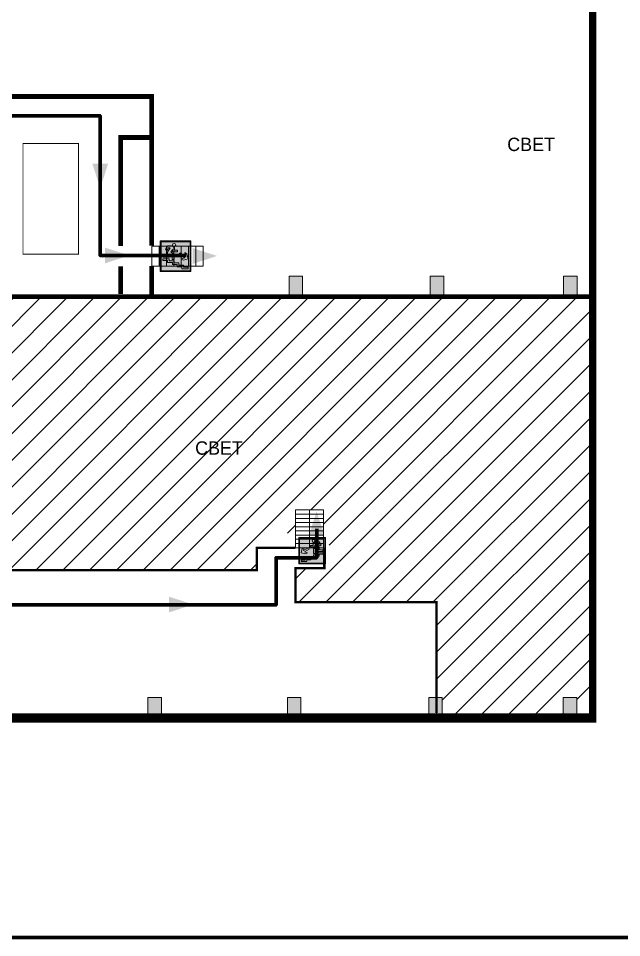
# Model space of a CAD drawing. Header units: millimetres. Extents: x 13114 to 67229, y 22859 to 38520.
# Drawn here: x 22090.7 to 22272.5, y 30107.4 to 30384.5 of the extents above; entities that cross this region are included whole.
import ezdxf

# ---------------------------------------------------------------- set-up
doc = ezdxf.new("R2010")
doc.units = ezdxf.units.MM
doc.layers.add('План_Штампы', color=7, linetype='Continuous')
doc.styles.add('обычный', font='arial.ttf')

# ---------------------------------------------------------------- blocks, each defined once
blk = doc.blocks.new('вниз')
at = {"lineweight": 0, "true_color": 0xffffff}
h = blk.add_hatch(color=7, dxfattribs=at)
h.dxf.hatch_style = 1
h.paths.add_polyline_path([(40994.51, -4472.22), (40986.51, -4472.22), (40986.51, -4480.22), (40994.51, -4480.22)])
h.paths.add_polyline_path([(40994.31, -4472.42), (40994.31, -4480.01), (40986.71, -4480.01), (40986.71, -4472.42)], flags=16)
h.paths.add_polyline_path([(40988.43, -4473.53), (40989.43, -4473.53), (40990.19, -4473.96), (40990.19, -4474.6), (40991, -4474.6), (40991, -4475.06), (40989.73, -4475.06), (40989.73, -4474.46), (40989.3, -4475.18), (40990.17, -4475.7), (40990.17, -4477.11), (40989.63, -4477.11), (40989.63, -4476.01), (40988.94, -4475.59), (40988.94, -4476.46), (40988.94, -4476.46), (40987.47, -4476.46), (40987.26, -4476.46), (40987.26, -4475.92), (40988.4, -4475.92), (40988.4, -4475.2), (40989.1, -4473.99), (40988.66, -4473.99), (40988.24, -4474.7), (40987.86, -4474.47), (40988.41, -4473.56)], flags=0)
h.paths.add_polyline_path([(40990.55, -4473.29, -1), (40989.69, -4473.29, -1)], flags=0)
h.paths.add_polyline_path([(40988.85, -4476.89), (40988.85, -4477.43), (40990.1, -4477.43), (40990.1, -4477.99), (40991.34, -4477.99), (40991.34, -4478.54), (40992.59, -4478.54), (40992.59, -4479.09), (40993.83, -4479.09), (40993.83, -4479.52), (40992.17, -4479.52), (40992.17, -4478.97), (40990.91, -4478.97), (40990.91, -4478.41), (40989.68, -4478.41), (40989.68, -4477.86), (40988.43, -4477.86), (40988.43, -4477.31), (40987.6, -4477.31), (40987.18, -4477.31), (40987.18, -4476.89)], flags=0)
h.paths.add_polyline_path([(40991.61, -4475.33), (40993.12, -4476.2), (40992.9, -4475.27), (40993.48, -4475.6), (40993.83, -4476.88), (40992.56, -4477.22), (40991.97, -4476.88), (40992.9, -4476.61), (40991.38, -4475.74), (40991.58, -4475.39)], flags=0)
h.paths.add_polyline_path([(40990.19, -4473.96), (40989.43, -4473.53), (40988.43, -4473.53), (40988.41, -4473.56), (40987.86, -4474.47), (40988.24, -4474.7), (40988.66, -4473.99), (40989.1, -4473.99), (40988.4, -4475.2), (40988.4, -4475.92), (40987.26, -4475.92), (40987.26, -4476.46), (40987.47, -4476.46), (40988.94, -4476.46), (40988.94, -4476.27), (40988.94, -4475.59), (40989.63, -4476.01), (40989.63, -4477.11), (40990.17, -4477.11), (40990.17, -4475.7), (40989.3, -4475.18), (40989.73, -4474.46), (40989.73, -4475.06), (40991, -4475.06), (40991, -4474.6), (40990.19, -4474.6)], flags=0)
h.paths.add_polyline_path([(40990.55, -4473.29, 1), (40989.69, -4473.29, 1)], flags=0)
h.paths.add_polyline_path([(40991.61, -4475.33), (40991.58, -4475.39), (40991.38, -4475.74), (40992.9, -4476.61), (40991.97, -4476.88), (40992.56, -4477.22), (40993.83, -4476.88), (40993.48, -4475.6), (40992.9, -4475.27), (40993.12, -4476.2)], flags=0)
h.paths.add_polyline_path([(40990.1, -4477.43), (40988.85, -4477.43), (40988.85, -4476.89), (40987.18, -4476.89), (40987.18, -4477.31), (40987.6, -4477.31), (40988.43, -4477.31), (40988.43, -4477.86), (40989.68, -4477.86), (40989.68, -4478.41), (40990.91, -4478.41), (40990.91, -4478.97), (40992.17, -4478.97), (40992.17, -4479.52), (40993.83, -4479.52), (40993.83, -4479.09), (40992.59, -4479.09), (40992.59, -4478.54), (40991.34, -4478.54), (40991.34, -4477.99), (40990.1, -4477.99)], flags=0)
at = {"lineweight": 0}
h = blk.add_hatch(color=126, dxfattribs=at)
h.dxf.hatch_style = 1
h.paths.add_polyline_path([(40994.31, -4472.42), (40986.71, -4472.42), (40986.71, -4480.01), (40994.31, -4480.01)])
h.paths.add_polyline_path([(40988.43, -4473.53), (40989.43, -4473.53), (40990.19, -4473.96), (40990.19, -4474.6), (40991, -4474.6), (40991, -4475.06), (40989.73, -4475.06), (40989.73, -4474.46), (40989.3, -4475.18), (40990.17, -4475.7), (40990.17, -4477.11), (40989.63, -4477.11), (40989.63, -4476.01), (40988.94, -4475.59), (40988.94, -4476.46), (40988.94, -4476.46), (40987.47, -4476.46), (40987.26, -4476.46), (40987.26, -4475.92), (40988.4, -4475.92), (40988.4, -4475.2), (40989.1, -4473.99), (40988.66, -4473.99), (40988.24, -4474.7), (40987.86, -4474.47), (40988.41, -4473.56)], flags=16)
h.paths.add_polyline_path([(40990.55, -4473.29, -1), (40989.69, -4473.29, -1)], flags=16)
h.paths.add_polyline_path([(40988.85, -4476.89), (40988.85, -4477.43), (40990.1, -4477.43), (40990.1, -4477.99), (40991.34, -4477.99), (40991.34, -4478.54), (40992.59, -4478.54), (40992.59, -4479.09), (40993.83, -4479.09), (40993.83, -4479.52), (40992.17, -4479.52), (40992.17, -4478.97), (40990.91, -4478.97), (40990.91, -4478.41), (40989.68, -4478.41), (40989.68, -4477.86), (40988.43, -4477.86), (40988.43, -4477.31), (40987.6, -4477.31), (40987.18, -4477.31), (40987.18, -4476.89)], flags=16)
h.paths.add_polyline_path([(40991.61, -4475.33), (40993.12, -4476.2), (40992.9, -4475.27), (40993.48, -4475.6), (40993.83, -4476.88), (40992.56, -4477.22), (40991.97, -4476.88), (40992.9, -4476.61), (40991.38, -4475.74), (40991.58, -4475.39)], flags=16)
at = {"lineweight": 0, "true_color": 0xffffff}
h = blk.add_hatch(color=7, dxfattribs=at)
h.dxf.hatch_style = 1
h.paths.add_polyline_path([(40989.73, -4474.46), (40989.73, -4475.06), (40991, -4475.06), (40991, -4474.6), (40990.19, -4474.6), (40990.19, -4473.96), (40989.43, -4473.53), (40988.43, -4473.53), (40988.41, -4473.56), (40987.86, -4474.47), (40988.24, -4474.7), (40988.66, -4473.99), (40989.1, -4473.99), (40988.4, -4475.2), (40988.4, -4475.92), (40987.26, -4475.92), (40987.26, -4476.46), (40987.47, -4476.46), (40988.94, -4476.46), (40988.94, -4475.59), (40989.63, -4476.01), (40989.63, -4477.11), (40990.17, -4477.11), (40990.17, -4475.7), (40989.3, -4475.18)])
h.paths.add_polyline_path([(40989.69, -4473.29, 1), (40990.55, -4473.29, 1)])
h.paths.add_polyline_path([(40991.61, -4475.33), (40991.58, -4475.39), (40991.38, -4475.74), (40992.9, -4476.61), (40991.97, -4476.88), (40992.56, -4477.22), (40993.83, -4476.88), (40993.48, -4475.6), (40992.9, -4475.27), (40993.12, -4476.2)])
h.paths.add_polyline_path([(40990.1, -4477.43), (40988.85, -4477.43), (40988.85, -4476.89), (40987.18, -4476.89), (40987.18, -4477.31), (40987.6, -4477.31), (40988.43, -4477.31), (40988.43, -4477.86), (40989.68, -4477.86), (40989.68, -4478.41), (40990.91, -4478.41), (40990.91, -4478.97), (40992.17, -4478.97), (40992.17, -4479.52), (40993.83, -4479.52), (40993.83, -4479.09), (40992.59, -4479.09), (40992.59, -4478.54), (40991.34, -4478.54), (40991.34, -4477.99), (40990.1, -4477.99)])
at = {"color": 126, "lineweight": 0}
for points in [[(40986.51, -4472.22), (40994.51, -4472.22), (40994.51, -4480.22), (40986.51, -4480.22)], [(40986.71, -4472.42), (40994.31, -4472.42), (40994.31, -4480.01), (40986.71, -4480.01)]]:
    blk.add_lwpolyline(points, close=True, dxfattribs=at)
for points in [[(40987.47, -4476.46), (40987.26, -4476.46), (40987.26, -4475.92), (40988.4, -4475.92), (40988.4, -4475.2), (40989.1, -4473.99), (40988.66, -4473.99), (40988.24, -4474.7), (40987.86, -4474.47), (40988.41, -4473.56), (40988.43, -4473.53), (40989.43, -4473.53), (40990.19, -4473.96), (40990.19, -4474.6), (40991, -4474.6), (40991, -4475.06), (40989.73, -4475.06), (40989.73, -4474.46), (40989.3, -4475.18), (40990.17, -4475.7), (40990.17, -4477.11), (40989.63, -4477.11), (40989.63, -4476.01), (40988.94, -4475.59), (40988.94, -4476.46)], [(40987.6, -4477.31), (40987.18, -4477.31), (40987.18, -4476.89), (40988.85, -4476.89), (40988.85, -4477.43), (40990.1, -4477.43), (40990.1, -4477.99), (40991.34, -4477.99), (40991.34, -4478.54), (40992.59, -4478.54), (40992.59, -4479.09), (40993.83, -4479.09), (40993.83, -4479.52), (40992.17, -4479.52), (40992.17, -4478.97), (40990.91, -4478.97), (40990.91, -4478.41), (40989.68, -4478.41), (40989.68, -4477.86), (40988.43, -4477.86), (40988.43, -4477.31), (40987.6, -4477.31)], [(40987.47, -4476.46), (40988.94, -4476.46), (40988.94, -4476.27)], [(40991.58, -4475.39), (40991.38, -4475.74), (40992.9, -4476.61), (40991.97, -4476.88), (40992.56, -4477.22), (40993.83, -4476.88), (40993.48, -4475.6), (40992.9, -4475.27), (40993.12, -4476.2), (40991.61, -4475.33), (40991.58, -4475.39)]]:
    blk.add_lwpolyline(points, dxfattribs=at)
blk.add_circle((40990.12, -4473.29), 0.432, dxfattribs=at)
blk = doc.blocks.new('вниз 3')
at = {"lineweight": 0, "true_color": 0xffffff}
h = blk.add_hatch(color=7, dxfattribs=at)
h.dxf.hatch_style = 1
h.paths.add_polyline_path([(40997.5, -4475.69), (40997.25, -4475.28), (40995.76, -4476.15), (40995.97, -4475.23), (40995.39, -4475.56), (40995.05, -4476.83), (40996.33, -4477.17), (40996.91, -4476.83), (40996, -4476.55)], flags=0)
h.paths.add_polyline_path([(40999.81, -4473.95), (41000.22, -4473.95), (41000.64, -4474.67), (41001.03, -4474.43), (41000.46, -4473.49), (41000.42, -4473.49), (40999.43, -4473.49), (40998.68, -4473.92), (40998.68, -4474.57), (40997.88, -4474.57), (40997.88, -4475), (40999.14, -4475), (40999.14, -4474.43), (40999.14, -4474.38), (40999.59, -4475.15), (40998.72, -4475.67), (40998.72, -4477.06), (40999.24, -4477.06), (40999.24, -4475.96), (40999.95, -4475.56), (40999.95, -4476.43), (41001.61, -4476.43), (41001.61, -4475.88), (41000.47, -4475.88), (41000.47, -4475.12)], flags=0)
h.paths.add_polyline_path([(40999.2, -4473.24, 1), (40998.35, -4473.24, 1)], flags=0)
h.paths.add_polyline_path([(41000.46, -4477.26), (41001.69, -4477.26), (41001.69, -4476.84), (41000.03, -4476.84), (41000.03, -4477.39), (40998.78, -4477.39), (40998.78, -4477.95), (40997.53, -4477.95), (40997.53, -4478.5), (40996.29, -4478.5), (40996.29, -4479.06), (40995.05, -4479.06), (40995.05, -4479.48), (40995.29, -4479.48), (40996.72, -4479.48), (40996.72, -4478.92), (40997.97, -4478.92), (40997.97, -4478.36), (40999.2, -4478.36), (40999.2, -4477.81), (41000.46, -4477.81)], flags=0)
h.paths.add_polyline_path([(41002.37, -4472.17), (40994.37, -4472.17), (40994.37, -4480.17), (41002.37, -4480.17)])
h.paths.add_polyline_path([(41002.16, -4479.96), (40994.57, -4479.96), (40994.57, -4472.37), (41002.16, -4472.37)], flags=16)
h.paths.add_polyline_path([(41001.61, -4475.88), (41001.61, -4476.43), (40999.95, -4476.43), (40999.95, -4475.56), (40999.24, -4475.96), (40999.24, -4477.06), (40998.72, -4477.06), (40998.72, -4475.67), (40999.59, -4475.15), (40999.14, -4474.38), (40999.14, -4474.43), (40999.14, -4475), (40997.88, -4475), (40997.88, -4474.57), (40998.68, -4474.57), (40998.68, -4473.92), (40999.43, -4473.49), (41000.42, -4473.49), (41000.46, -4473.49), (41001.03, -4474.43), (41000.64, -4474.67), (41000.22, -4473.95), (40999.81, -4473.95), (41000.47, -4475.12), (41000.47, -4475.88)], flags=0)
h.paths.add_polyline_path([(41001.69, -4476.84), (41001.69, -4477.26), (41000.46, -4477.26), (41000.46, -4477.81), (40999.2, -4477.81), (40999.2, -4478.36), (40997.97, -4478.36), (40997.97, -4478.92), (40996.72, -4478.92), (40996.72, -4479.48), (40995.05, -4479.48), (40995.05, -4479.06), (40996.29, -4479.06), (40996.29, -4478.5), (40997.53, -4478.5), (40997.53, -4477.95), (40998.78, -4477.95), (40998.78, -4477.39), (41000.03, -4477.39), (41000.03, -4476.84)], flags=0)
h.paths.add_polyline_path([(40998.35, -4473.24, -1), (40999.2, -4473.24, -1)], flags=0)
h.paths.add_polyline_path([(40997.5, -4475.69), (40996, -4476.55), (40996.91, -4476.83), (40996.33, -4477.17), (40995.05, -4476.83), (40995.39, -4475.56), (40995.97, -4475.23), (40995.76, -4476.15), (40997.25, -4475.28)], flags=0)
at = {"lineweight": 0}
h = blk.add_hatch(color=126, dxfattribs=at)
h.dxf.hatch_style = 1
h.paths.add_polyline_path([(41002.16, -4472.37), (40994.57, -4472.37), (40994.57, -4479.96), (41002.16, -4479.96)])
h.paths.add_polyline_path([(40995.97, -4475.23), (40995.76, -4476.15), (40997.25, -4475.28), (40997.5, -4475.69), (40996, -4476.55), (40996.91, -4476.83), (40996.33, -4477.17), (40995.05, -4476.83), (40995.39, -4475.56)], flags=16)
h.paths.add_polyline_path([(40997.88, -4474.57), (40998.68, -4474.57), (40998.68, -4473.92), (40999.43, -4473.49), (41000.42, -4473.49), (41000.46, -4473.49), (41001.03, -4474.43), (41000.64, -4474.67), (41000.22, -4473.95), (40999.81, -4473.95), (41000.47, -4475.12), (41000.47, -4475.88), (41001.61, -4475.88), (41001.61, -4476.43), (40999.95, -4476.43), (40999.95, -4475.56), (40999.24, -4475.96), (40999.24, -4477.06), (40998.72, -4477.06), (40998.72, -4475.67), (40999.59, -4475.15), (40999.14, -4474.38), (40999.14, -4474.43), (40999.14, -4475), (40997.88, -4475)], flags=16)
h.paths.add_polyline_path([(40998.35, -4473.24, -1), (40999.2, -4473.24, -1)], flags=16)
h.paths.add_polyline_path([(40997.53, -4477.95), (40998.78, -4477.95), (40998.78, -4477.39), (41000.03, -4477.39), (41000.03, -4476.84), (41001.69, -4476.84), (41001.69, -4477.26), (41000.46, -4477.26), (41000.46, -4477.81), (40999.2, -4477.81), (40999.2, -4478.36), (40997.97, -4478.36), (40997.97, -4478.92), (40996.72, -4478.92), (40996.72, -4479.48), (40995.05, -4479.48), (40995.05, -4479.06), (40996.29, -4479.06), (40996.29, -4478.5), (40997.53, -4478.5)], flags=16)
at = {"lineweight": 0, "true_color": 0xffffff}
h = blk.add_hatch(color=7, dxfattribs=at)
h.dxf.hatch_style = 1
h.paths.add_polyline_path([(40999.2, -4473.24, 1), (40998.35, -4473.24, 1)])
h.paths.add_polyline_path([(40999.81, -4473.95), (41000.22, -4473.95), (41000.64, -4474.67), (41001.03, -4474.43), (41000.46, -4473.49), (41000.42, -4473.49), (40999.43, -4473.49), (40998.68, -4473.92), (40998.68, -4474.57), (40997.88, -4474.57), (40997.88, -4475), (40999.14, -4475), (40999.14, -4474.43), (40999.14, -4474.38), (40999.59, -4475.15), (40998.72, -4475.67), (40998.72, -4477.06), (40999.24, -4477.06), (40999.24, -4475.96), (40999.95, -4475.56), (40999.95, -4476.43), (41001.61, -4476.43), (41001.61, -4475.88), (41000.47, -4475.88), (41000.47, -4475.12)])
h.paths.add_polyline_path([(40999.2, -4477.81), (41000.46, -4477.81), (41000.46, -4477.26), (41001.69, -4477.26), (41001.69, -4476.84), (41000.03, -4476.84), (41000.03, -4477.39), (40998.78, -4477.39), (40998.78, -4477.95), (40997.53, -4477.95), (40997.53, -4478.5), (40996.29, -4478.5), (40996.29, -4479.06), (40995.05, -4479.06), (40995.05, -4479.48), (40995.29, -4479.48), (40996.72, -4479.48), (40996.72, -4478.92), (40997.97, -4478.92), (40997.97, -4478.36), (40999.2, -4478.36)])
h.paths.add_polyline_path([(40997.5, -4475.69), (40997.25, -4475.28), (40995.76, -4476.15), (40995.97, -4475.23), (40995.39, -4475.56), (40995.05, -4476.83), (40996.33, -4477.17), (40996.91, -4476.83), (40996, -4476.55)])
at = {"color": 126, "lineweight": 0}
for points in [[(40994.37, -4472.17), (41002.37, -4472.17), (41002.37, -4480.17), (40994.37, -4480.17)], [(40994.57, -4472.37), (41002.16, -4472.37), (41002.16, -4479.96), (40994.57, -4479.96)]]:
    blk.add_lwpolyline(points, close=True, dxfattribs=at)
for points in [[(40995.05, -4476.83), (40995.39, -4475.56), (40995.97, -4475.23), (40995.76, -4476.15), (40997.25, -4475.28), (40997.5, -4475.69), (40996, -4476.55), (40996.91, -4476.83), (40996.33, -4477.17), (40995.05, -4476.83)], [(40999.14, -4474.43), (40999.14, -4475), (40997.88, -4475), (40997.88, -4474.57), (40998.68, -4474.57), (40998.68, -4473.92), (40999.43, -4473.49), (41000.42, -4473.49), (41000.46, -4473.49), (41001.03, -4474.43), (41000.64, -4474.67), (41000.22, -4473.95), (40999.81, -4473.95), (41000.47, -4475.12), (41000.47, -4475.88), (41001.61, -4475.88), (41001.61, -4476.43), (40999.95, -4476.43), (40999.95, -4475.56), (40999.24, -4475.96), (40999.24, -4477.06), (40998.72, -4477.06), (40998.72, -4475.67), (40999.59, -4475.15), (40999.14, -4474.38), (40999.14, -4474.43)], [(40995.29, -4479.48), (40995.05, -4479.48), (40995.05, -4479.06), (40996.29, -4479.06), (40996.29, -4478.5), (40997.53, -4478.5), (40997.53, -4477.95), (40998.78, -4477.95), (40998.78, -4477.39), (41000.03, -4477.39), (41000.03, -4476.84), (41001.69, -4476.84), (41001.69, -4477.26), (41000.46, -4477.26), (41000.46, -4477.81), (40999.2, -4477.81), (40999.2, -4478.36), (40997.97, -4478.36), (40997.97, -4478.92), (40996.72, -4478.92), (40996.72, -4479.48), (40995.05, -4479.48)]]:
    blk.add_lwpolyline(points, dxfattribs=at)
blk.add_circle((40998.77, -4473.24), 0.426, dxfattribs=at)

msp = doc.modelspace()

# ---------------------------------------------------------------- hatches: boundary and pattern name
at = {"lineweight": 0}
h = msp.add_hatch(color=256, dxfattribs=at)
h.dxf.hatch_style = 1
h.paths.add_polyline_path([(22172.29, 30306.78), (22172.29, 30300.63), (22176.35, 30300.63), (22176.35, 30306.78)])
h = msp.add_hatch(color=256, dxfattribs=at)
h.dxf.hatch_style = 1
h.paths.add_polyline_path([(22214.84, 30306.78), (22214.84, 30300.63), (22218.9, 30300.63), (22218.9, 30306.78)])
h = msp.add_hatch(color=256, dxfattribs=at)
h.dxf.hatch_style = 1
h.paths.add_polyline_path([(22255.04, 30306.78), (22255.04, 30300.63), (22259.1, 30300.63), (22259.1, 30306.78)])
h = msp.add_hatch(dxfattribs=at)
h.set_pattern_fill('ANSI31', color=256, scale=1.8)
h.set_pattern_definition([(45, (-15332.626, 14748.9655), (-4.04111525, 4.04111525), [])])
h.paths.add_polyline_path([(21956.47, 30300.63), (21956.47, 30218.15), (22162.56, 30218.15), (22162.56, 30224.92), (22164.55, 30224.92, -0.046798), (22164.47, 30225.76, -1), (22173.53, 30225.76, -0.046798), (22173.45, 30224.92), (22174.22, 30224.92), (22174.22, 30236.33), (22182.63, 30236.33), (22182.63, 30228.09), (22184.4, 30228.09), (22184.4, 30218.88), (22182.91, 30218.88), (22182.91, 30218.76), (22174.22, 30218.76), (22174.22, 30208.53), (22216.71, 30208.53), (22216.71, 30179.72), (22218.48, 30179.72), (22218.48, 30173.58), (22254.95, 30173.58), (22254.95, 30179.72), (22259.01, 30179.72), (22259.01, 30173.58), (22263.83, 30173.58), (22263.83, 30300.63), (22130.88, 30300.63)])
h.paths.add_polyline_path([(22058.66, 30251.59), (22075.45, 30251.59), (22075.45, 30260.97), (22058.66, 30260.97)], flags=24)
h = msp.add_hatch(color=256, dxfattribs=at)
h.dxf.hatch_style = 1
h.paths.add_polyline_path([(22129.72, 30179.72), (22129.72, 30173.58), (22133.78, 30173.58), (22133.78, 30179.72)])
h = msp.add_hatch(color=256, dxfattribs=at)
h.dxf.hatch_style = 1
h.paths.add_polyline_path([(22171.81, 30179.72), (22171.81, 30173.58), (22175.87, 30173.58), (22175.87, 30179.72)])
h = msp.add_hatch(color=256, dxfattribs=at)
h.dxf.hatch_style = 1
h.paths.add_polyline_path([(22214.42, 30179.72), (22214.42, 30173.58), (22218.48, 30173.58), (22218.48, 30179.72)])
h = msp.add_hatch(color=256, dxfattribs=at)
h.dxf.hatch_style = 1
h.paths.add_polyline_path([(22254.95, 30179.72), (22254.95, 30173.58), (22259.01, 30173.58), (22259.01, 30179.72)])

# ---------------------------------------------------------------- linework, layer by layer
at = {"color": 1, "lineweight": 100}
msp.add_lwpolyline([(21883.53, 30502.37), (22483.53, 30502.37), (22483.53, 30107.37), (21883.53, 30107.37)], close=True, dxfattribs=at)
at = {"lineweight": 0}
for points, const_width in [([(22264.9, 30173.58), (21956.47, 30173.58), (21956.47, 30392.28), (22264.95, 30392.3)], 2.88), ([(22000.32, 30379.24), (22000.32, 30392.28), (21956.47, 30392.28), (21956.47, 30300.63), (22130.88, 30300.63), (22130.88, 30309.83)], 1.44), ([(22263.83, 30392.28), (22263.83, 30173.58)], 2.16), ([(22130.88, 30315.99), (22130.88, 30360.97), (22000.32, 30360.97), (22000.32, 30373.22)], 1.44), ([(22121.49, 30315.86), (22121.49, 30348.62), (22130.83, 30348.62)], 1.44), ([(22121.49, 30301.43), (22121.49, 30309.75)], 1.44), ([(22130.88, 30300.63), (22263.83, 30300.63)], 1.44), ([(21956.47, 30218.15), (22162.56, 30218.15), (22162.56, 30224.92), (22174.22, 30224.92)], 0.72), ([(22182.91, 30224.92), (22182.91, 30218.76), (22174.22, 30218.76), (22174.22, 30208.53), (22216.71, 30208.53), (22216.71, 30175.14)], 0.72)]:
    msp.add_lwpolyline(points, dxfattribs=dict(at, const_width=const_width))
at = {"color": 126, "lineweight": 100, "true_color": 0x008754}
for points in [[(21989.2, 30355.17), (22115.31, 30355.17), (22115.31, 30313.08), (22141.28, 30313.08)], [(21995.92, 30207.7), (22168.36, 30207.7), (22168.36, 30221.91), (22180.64, 30221.91), (22180.64, 30230.62)]]:
    msp.add_lwpolyline(points, dxfattribs=at)
at = {"lineweight": 0, "const_width": 0.288}
msp.add_lwpolyline([(22092.07, 30346.81), (22108.76, 30346.81), (22108.76, 30313.47), (22092.07, 30313.47)], close=True, dxfattribs=at)
at = {"lineweight": 0}
for points in [[(22130.88, 30315.85), (22133.09, 30315.85), (22133.09, 30309.83), (22130.88, 30309.83)], [(22133.09, 30315.85), (22135.3, 30315.85), (22135.3, 30309.83), (22133.09, 30309.83)], [(22135.3, 30315.85), (22137.52, 30315.85), (22137.52, 30309.83), (22135.3, 30309.83)], [(22137.52, 30315.85), (22139.73, 30315.85), (22139.73, 30309.83), (22137.52, 30309.83)], [(22139.73, 30315.85), (22141.94, 30315.85), (22141.94, 30309.83), (22139.73, 30309.83)], [(22141.94, 30315.85), (22144.16, 30315.85), (22144.16, 30309.83), (22141.94, 30309.83)], [(22144.16, 30315.85), (22146.37, 30315.85), (22146.37, 30309.83), (22144.16, 30309.83)], [(22172.29, 30300.63), (22176.35, 30300.63), (22176.35, 30306.78), (22172.29, 30306.78)], [(22214.84, 30300.63), (22218.9, 30300.63), (22218.9, 30306.78), (22214.84, 30306.78)], [(22255.04, 30300.63), (22259.1, 30300.63), (22259.1, 30306.78), (22255.04, 30306.78)], [(22174.22, 30235.06), (22178.43, 30235.06), (22178.43, 30236.33), (22174.22, 30236.33)], [(22178.43, 30235.06), (22182.63, 30235.06), (22182.63, 30236.33), (22178.43, 30236.33)], [(22174.22, 30233.79), (22178.43, 30233.79), (22178.43, 30235.06), (22174.22, 30235.06)], [(22174.22, 30232.53), (22178.43, 30232.53), (22178.43, 30233.79), (22174.22, 30233.79)], [(22178.43, 30233.79), (22182.63, 30233.79), (22182.63, 30235.06), (22178.43, 30235.06)], [(22178.43, 30232.53), (22182.63, 30232.53), (22182.63, 30233.79), (22178.43, 30233.79)], [(22174.22, 30231.26), (22178.43, 30231.26), (22178.43, 30232.53), (22174.22, 30232.53)], [(22174.22, 30229.99), (22178.43, 30229.99), (22178.43, 30231.26), (22174.22, 30231.26)], [(22178.43, 30231.26), (22182.63, 30231.26), (22182.63, 30232.53), (22178.43, 30232.53)], [(22178.43, 30229.99), (22182.63, 30229.99), (22182.63, 30231.26), (22178.43, 30231.26)], [(22174.22, 30228.72), (22178.43, 30228.72), (22178.43, 30229.99), (22174.22, 30229.99)], [(22174.22, 30227.46), (22178.43, 30227.46), (22178.43, 30228.72), (22174.22, 30228.72)], [(22174.22, 30226.19), (22178.43, 30226.19), (22178.43, 30227.46), (22174.22, 30227.46)], [(22178.43, 30228.72), (22182.63, 30228.72), (22182.63, 30229.99), (22178.43, 30229.99)], [(22178.43, 30227.46), (22182.63, 30227.46), (22182.63, 30228.72), (22178.43, 30228.72)], [(22178.43, 30226.19), (22182.63, 30226.19), (22182.63, 30227.46), (22178.43, 30227.46)], [(22174.22, 30224.92), (22178.43, 30224.92), (22178.43, 30226.19), (22174.22, 30226.19)], [(22178.43, 30224.92), (22182.63, 30224.92), (22182.63, 30226.19), (22178.43, 30226.19)], [(22129.72, 30173.58), (22133.78, 30173.58), (22133.78, 30179.72), (22129.72, 30179.72)], [(22171.81, 30173.58), (22175.87, 30173.58), (22175.87, 30179.72), (22171.81, 30179.72)], [(22214.42, 30173.58), (22218.48, 30173.58), (22218.48, 30179.72), (22214.42, 30179.72)], [(22254.95, 30173.58), (22259.01, 30173.58), (22259.01, 30179.72), (22254.95, 30179.72)]]:
    msp.add_lwpolyline(points, close=True, dxfattribs=at)
msp.add_lwpolyline([(21956.47, 30218.15), (22162.56, 30218.15), (22162.56, 30224.92), (22174.22, 30224.92), (22174.22, 30236.33), (22182.63, 30236.33), (22182.63, 30218.76), (22174.22, 30218.76), (22174.22, 30208.53), (22216.71, 30208.53), (22216.71, 30173.58), (22263.83, 30173.58), (22263.83, 30300.63), (21956.47, 30300.63), (21956.47, 30218.15)], dxfattribs=at)
at = {"layer": 'План_Штампы', "color": 126, "true_color": 0x008754}
for points in [[(22112.96, 30340.72), (22117.72, 30340.71), (22115.36, 30333.4)], [(22116.76, 30310.65), (22116.78, 30315.42), (22124.08, 30313.06)], [(22143.25, 30310.5), (22143.26, 30315.27), (22150.57, 30312.91)], [(22182.98, 30228.55), (22178.22, 30228.56), (22180.58, 30235.86)], [(22136.06, 30205.41), (22136.07, 30210.18), (22143.38, 30207.82)]]:
    msp.add_solid(points, dxfattribs=at)

# ---------------------------------------------------------------- block references
at = {"color": 126, "true_color": 0x008754, "xscale": 1.152, "yscale": 1.152, "zscale": 1.152}
msp.add_blockref('вниз', (-25082.99, 35469.43), dxfattribs=at)
at = {"color": 126, "true_color": 0x008754}
msp.add_blockref('вниз 3', (-18819.11, 34700.21), dxfattribs=at)

# ---------------------------------------------------------------- texts
at = {"lineweight": 0, "char_height": 4.032, "width": 182.3736, "attachment_point": 5, "style": 'обычный'}
for insert in [(22245.25, 30346.52), (22151.16, 30254.96)]:
    msp.add_mtext('\\pi-12.096,l12.096,t12.096;{\\fProxima Nova Rg|b0|i0|c204|p2;СВЕТ\\H1.1997x; }', dxfattribs=dict(at, insert=insert))

doc.saveas('drawing.dxf')
